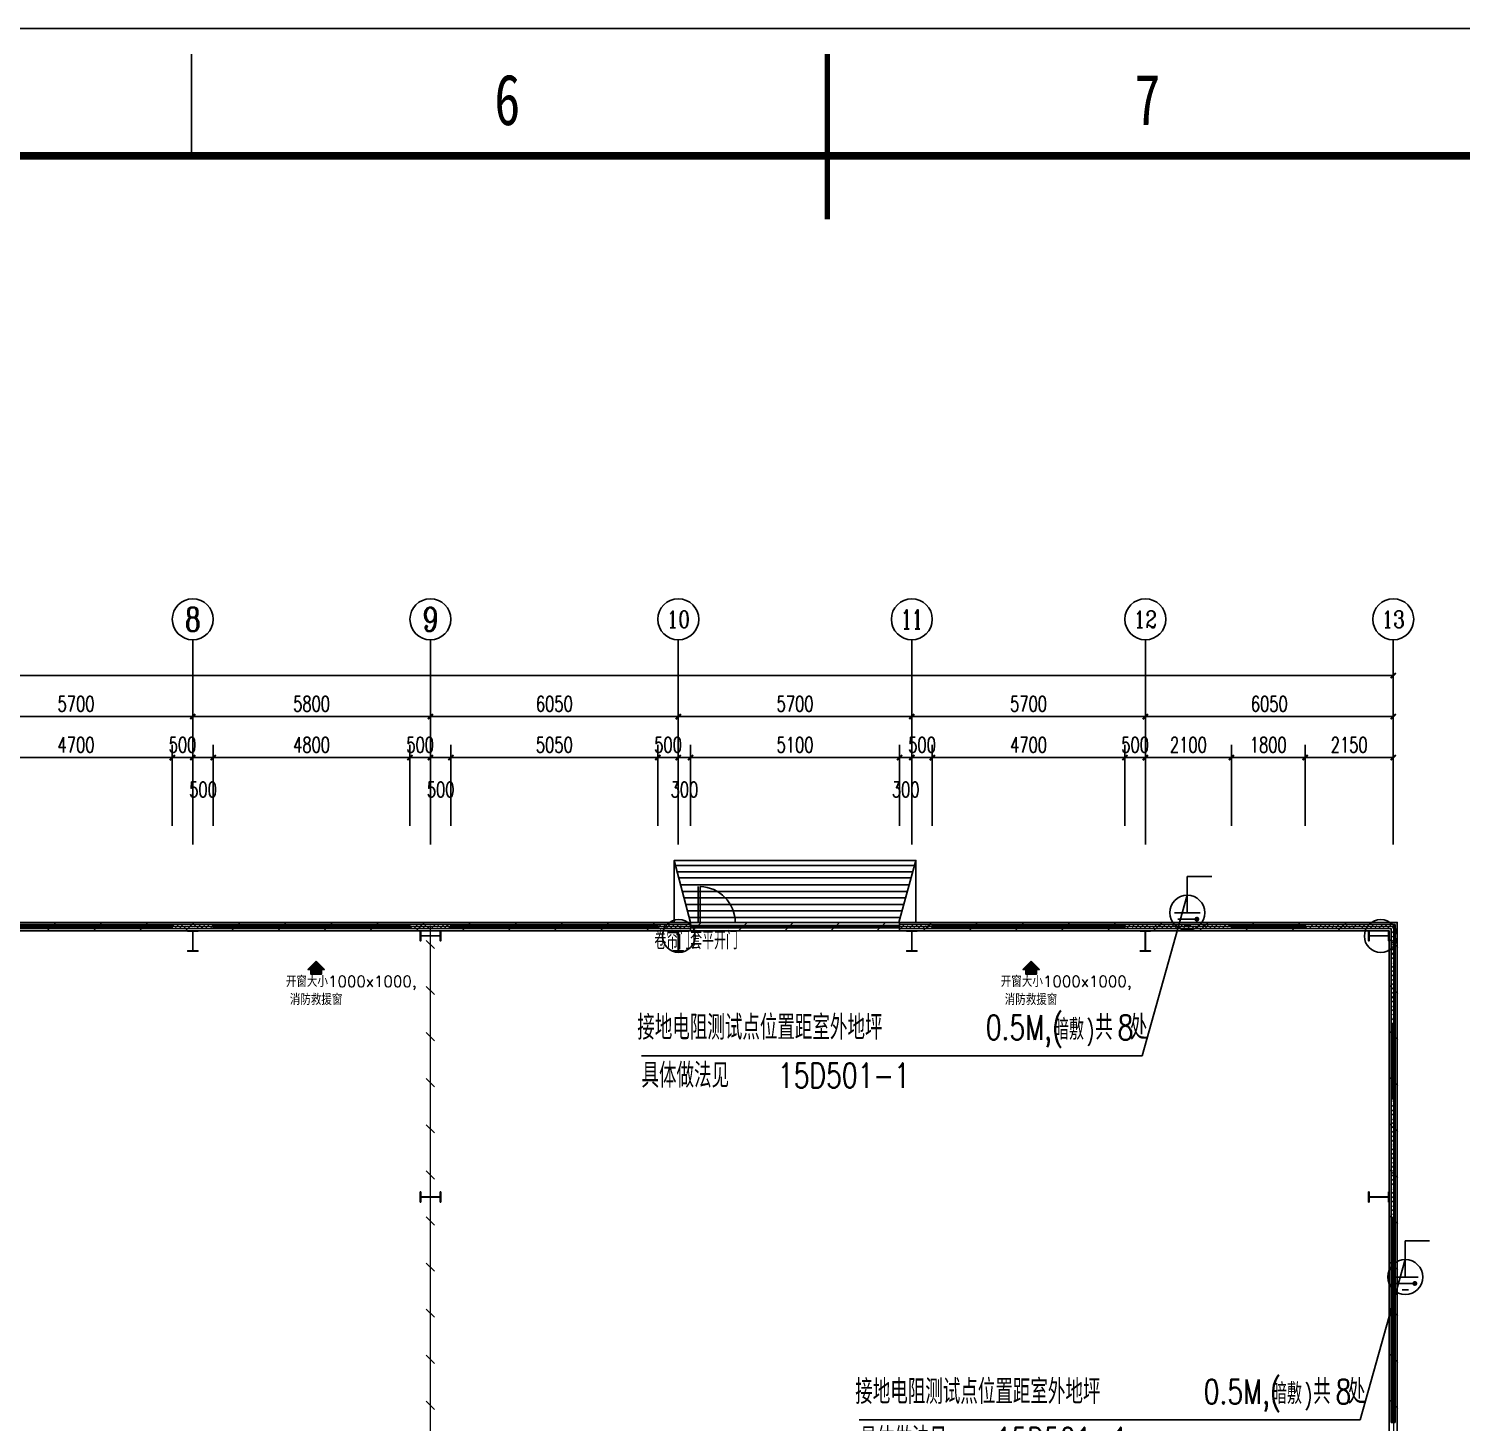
# Model space of a CAD drawing. Extents: x 7651907 to 8255021, y -2490714 to -1144618.
# Drawn here: x 7892677 to 7927646, y -1797779 to -1763763 of the extents above; entities that cross this region are included whole.
import ezdxf
from ezdxf.enums import TextEntityAlignment as Align

# ---------------------------------------------------------------- set-up
doc = ezdxf.new("R2010")
doc.units = 0
doc.header["$LTSCALE"] = 1000
for name, pattern in [('CENTER2', [1.125, 0.75, -0.125, 0.125, -0.125]), ('CONTINOUS', [0]), ('DASH', [0.35, 0.25, -0.1])]:
    doc.linetypes.add(name, pattern=pattern)
doc.layers.get('0').update_dxf_attribs({"linetype": 'CONTINUOUS'})
doc.layers.get('Defpoints').update_dxf_attribs({"linetype": 'CONTINUOUS'})
for name, color, linetype in [('001-墙体', 30, 'CONTINUOUS'), ('AXIS', 3, 'CONTINUOUS'), ('AXIS_TEXT', 7, 'CONTINUOUS'), ('DIM-动力', 3, 'CONTINUOUS'), ('EQUIP-动力', 3, 'CONTINUOUS'), ('M_Prof', 2, 'CONTINUOUS'), ('PUB_HATCH', 8, 'CONTINUOUS'), ('PUB_TEXT', 7, 'CONTINUOUS'), ('SHTLN', 4, 'CONTINUOUS'), ('STAIR', 2, 'CONTINUOUS'), ('wen强文字', 2, 'CONTINUOUS'), ('WINDOW', 4, 'CONTINUOUS'), ('WIRE-接地', 4, 'CONTINUOUS'), ('墙线', 2, 'CONTINUOUS'), ('外轮廓', 8, 'CONTINUOUS'), ('标注-照明', 7, 'CONTINUOUS')]:
    doc.layers.add(name, color=color, linetype=linetype)
doc.styles.add('_TCH_AXIS', font='COMPLEX', dxfattribs={"bigfont": 'GBCBIG'})
doc.styles.add('_TCH_DIM', font='SIMPLEX', dxfattribs={"bigfont": 'GBCBIG'})
doc.styles.add('_TCH_DIM_T3', font='SIMPLEX', dxfattribs={"width": 0.705882, "bigfont": 'GBCBIG'})
doc.styles.add('COMPLEX', font='COMPLEX')
doc.styles.add('LDTS', font='txt.shx', dxfattribs={"width": 0.75, "bigfont": 'hzdx.shx'})
doc.styles.get("Standard").update_dxf_attribs({"font": 'txt.shx', "width": 0.7, "bigfont": 'TSSDCHN.shx'})
doc.styles.add('图框字体', font='simhei.ttf')
doc.dimstyles.new('_TCH_ARCH&&125', dxfattribs={"dimtxt": 371.875, "dimasz": 125, "dimexe": 312.5, "dimexo": 375, "dimgap": 125, "dimtad": 1, "dimdec": 0, "dimzin": 0, "dimdsep": 46, "dimtxsty": '_TCH_DIM_T3', "dimblk": 'ARCHTICK', "dimcen": 0.09, "dimclrt": 7, "dimazin": 2, "dimtfac": 1, "dimtdec": 0, "dimtix": 1, "dimtmove": 2, "dimatfit": 3, "dimfxl": 0, "dimtolj": 1, "dimtzin": 0, "dimarcsym": 0})
pattern_1 = [(45, (0, 53.85), (-106.06606, 106.06606), []), (45, (52.16, 0), (-106.06606, 106.06606), [59.21055, -33.8346])]

# ---------------------------------------------------------------- blocks, each defined once
blk = doc.blocks.new('sgdgsgsg')
at = {"layer": 'M_Prof'}
for points in [[(8028871, -896651), (8028621, -896651), (8028621, -896663), (8028743, -896663), (8028743, -897139), (8028621, -897139), (8028621, -897151), (8028871, -897151), (8028871, -897139), (8028749, -897139), (8028749, -896663), (8028871, -896663)], [(8034296, -896651), (8034296, -896901), (8034308, -896901), (8034308, -896779), (8034784, -896779), (8034784, -896901), (8034796, -896901), (8034796, -896651), (8034784, -896651), (8034784, -896773), (8034308, -896773), (8034308, -896651)], [(8040721, -896651), (8040471, -896651), (8040471, -896663), (8040593, -896663), (8040593, -897139), (8040471, -897139), (8040471, -897151), (8040721, -897151), (8040721, -897139), (8040599, -897139), (8040599, -896663), (8040721, -896663)], [(8046421, -896651), (8046171, -896651), (8046171, -896663), (8046293, -896663), (8046293, -897139), (8046171, -897139), (8046171, -897151), (8046421, -897151), (8046421, -897139), (8046299, -897139), (8046299, -896663), (8046421, -896663)], [(8052121, -896651), (8051871, -896651), (8051871, -896663), (8051993, -896663), (8051993, -897139), (8051871, -897139), (8051871, -897151), (8052121, -897151), (8052121, -897139), (8051999, -897139), (8051999, -896663), (8052121, -896663)], [(8057446, -896651), (8057446, -896901), (8057458, -896901), (8057458, -896779), (8057934, -896779), (8057934, -896901), (8057946, -896901), (8057946, -896651), (8057934, -896651), (8057934, -896773), (8057458, -896773), (8057458, -896651)], [(8034296, -903026), (8034296, -903276), (8034308, -903276), (8034308, -903154), (8034784, -903154), (8034784, -903276), (8034796, -903276), (8034796, -903026), (8034784, -903026), (8034784, -903148), (8034308, -903148), (8034308, -903026)], [(8057446, -903026), (8057446, -903276), (8057458, -903276), (8057458, -903154), (8057934, -903154), (8057934, -903276), (8057946, -903276), (8057946, -903026), (8057934, -903026), (8057934, -903148), (8057458, -903148), (8057458, -903026)]]:
    blk.add_lwpolyline(points, close=True, dxfattribs=at)
blk = doc.blocks.new('5181895')
h = blk.add_hatch(color=13)
h.dxf.hatch_style = 1
h.paths.add_polyline_path([(-1101987, -147875), (-1102144, -148033), (-1102087, -148033), (-1102087, -148123), (-1101887, -148123), (-1101887, -148033), (-1101829, -148033)])
at = {"color": 13}
blk.add_lwpolyline([(-1101987, -147875), (-1102144, -148033), (-1102087, -148033), (-1102087, -148123), (-1101887, -148123), (-1101887, -148033), (-1101829, -148033), (-1101987, -147875)], close=True, dxfattribs=at)
blk = doc.blocks.new('_AXISO')
blk.add_circle((0, 0), 0.5)
at = {"layer": 'AXIS_TEXT', "style": 'COMPLEX', "width": 1.041667}
blk.add_attdef('A', text='', height=0.56, dxfattribs=at).set_placement((-0.25, -0.28), (0.25, -0.28), align=Align.FIT)
blk = doc.blocks.new('_ArchTick')
at = {"color": 0, "linetype": 'ByBlock', "const_width": 0.4}
blk.add_lwpolyline([(-0.5, -0.5), (0.5, 0.5)], dxfattribs=at)
blk = doc.blocks.new('*D69')
at = {"layer": 'AXIS', "color": 0, "lineweight": -2}
for p, q in [((8000, 95575), (8000, 99637)), ((8000, 99325), (78000, 99325)), ((78000, 95575), (78000, 99637))]:
    blk.add_line(p, q, dxfattribs=at)
at = {"layer": 'Defpoints', "color": 0}
for p in [(78000, 99325), (8000, 95200), (78000, 95200)]:
    blk.add_point(p, dxfattribs=at)
at = {"layer": 'AXIS', "color": 0, "lineweight": -2, "xscale": 125, "yscale": 125, "zscale": 125, "rotation": 180}
blk.add_blockref('_ArchTick', (8000, 99325), dxfattribs=at)
at = {"layer": 'AXIS', "color": 0, "lineweight": -2, "xscale": 125, "yscale": 125, "zscale": 125}
blk.add_blockref('_ArchTick', (78000, 99325), dxfattribs=at)
at = {"layer": 'AXIS', "color": 7, "insert": (43000, 99636), "char_height": 371.9, "attachment_point": 5, "style": '_TCH_DIM_T3'}
blk.add_mtext('\\A1;70000', dxfattribs=at)
blk = doc.blocks.new('*D76')
at = {"layer": 'AXIS', "color": 0, "lineweight": -2}
for p, q in [((43000, 95575), (43000, 98637)), ((48700, 95575), (48700, 98637)), ((43000, 98325), (48700, 98325))]:
    blk.add_line(p, q, dxfattribs=at)
at = {"layer": 'Defpoints', "color": 0}
for p in [(48700, 98325), (43000, 95200), (48700, 95200)]:
    blk.add_point(p, dxfattribs=at)
at = {"layer": 'AXIS', "color": 0, "lineweight": -2, "xscale": 125, "yscale": 125, "zscale": 125, "rotation": 180}
blk.add_blockref('_ArchTick', (43000, 98325), dxfattribs=at)
at = {"layer": 'AXIS', "color": 0, "lineweight": -2, "xscale": 125, "yscale": 125, "zscale": 125}
blk.add_blockref('_ArchTick', (48700, 98325), dxfattribs=at)
at = {"layer": 'AXIS', "color": 7, "insert": (45850, 98636), "char_height": 371.9, "attachment_point": 5, "style": '_TCH_DIM_T3'}
blk.add_mtext('\\A1;5700', dxfattribs=at)
blk = doc.blocks.new('*D77')
at = {"layer": 'AXIS', "color": 0, "lineweight": -2}
for p, q in [((48700, 95575), (48700, 98637)), ((54500, 95575), (54500, 98637)), ((48700, 98325), (54500, 98325))]:
    blk.add_line(p, q, dxfattribs=at)
at = {"layer": 'Defpoints', "color": 0}
for p in [(54500, 98325), (48700, 95200), (54500, 95200)]:
    blk.add_point(p, dxfattribs=at)
at = {"layer": 'AXIS', "color": 0, "lineweight": -2, "xscale": 125, "yscale": 125, "zscale": 125, "rotation": 180}
blk.add_blockref('_ArchTick', (48700, 98325), dxfattribs=at)
at = {"layer": 'AXIS', "color": 0, "lineweight": -2, "xscale": 125, "yscale": 125, "zscale": 125}
blk.add_blockref('_ArchTick', (54500, 98325), dxfattribs=at)
at = {"layer": 'AXIS', "color": 7, "insert": (51600, 98636), "char_height": 371.9, "attachment_point": 5, "style": '_TCH_DIM_T3'}
blk.add_mtext('\\A1;5800', dxfattribs=at)
blk = doc.blocks.new('*D78')
at = {"layer": 'AXIS', "color": 0, "lineweight": -2}
for p, q in [((54500, 95575), (54500, 98637)), ((60550, 95575), (60550, 98637)), ((54500, 98325), (60550, 98325))]:
    blk.add_line(p, q, dxfattribs=at)
at = {"layer": 'Defpoints', "color": 0}
for p in [(60550, 98325), (54500, 95200), (60550, 95200)]:
    blk.add_point(p, dxfattribs=at)
at = {"layer": 'AXIS', "color": 0, "lineweight": -2, "xscale": 125, "yscale": 125, "zscale": 125, "rotation": 180}
blk.add_blockref('_ArchTick', (54500, 98325), dxfattribs=at)
at = {"layer": 'AXIS', "color": 0, "lineweight": -2, "xscale": 125, "yscale": 125, "zscale": 125}
blk.add_blockref('_ArchTick', (60550, 98325), dxfattribs=at)
at = {"layer": 'AXIS', "color": 7, "insert": (57525, 98636), "char_height": 371.9, "attachment_point": 5, "style": '_TCH_DIM_T3'}
blk.add_mtext('\\A1;6050', dxfattribs=at)
blk = doc.blocks.new('*D79')
at = {"layer": 'AXIS', "color": 0, "lineweight": -2}
for p, q in [((60550, 95575), (60550, 98637)), ((66250, 95575), (66250, 98637)), ((60550, 98325), (66250, 98325))]:
    blk.add_line(p, q, dxfattribs=at)
at = {"layer": 'Defpoints', "color": 0}
for p in [(66250, 98325), (60550, 95200), (66250, 95200)]:
    blk.add_point(p, dxfattribs=at)
at = {"layer": 'AXIS', "color": 0, "lineweight": -2, "xscale": 125, "yscale": 125, "zscale": 125, "rotation": 180}
blk.add_blockref('_ArchTick', (60550, 98325), dxfattribs=at)
at = {"layer": 'AXIS', "color": 0, "lineweight": -2, "xscale": 125, "yscale": 125, "zscale": 125}
blk.add_blockref('_ArchTick', (66250, 98325), dxfattribs=at)
at = {"layer": 'AXIS', "color": 7, "insert": (63400, 98636), "char_height": 371.9, "attachment_point": 5, "style": '_TCH_DIM_T3'}
blk.add_mtext('\\A1;5700', dxfattribs=at)
blk = doc.blocks.new('*D80')
at = {"layer": 'AXIS', "color": 0, "lineweight": -2}
for p, q in [((66250, 95575), (66250, 98637)), ((71950, 95575), (71950, 98637)), ((66250, 98325), (71950, 98325))]:
    blk.add_line(p, q, dxfattribs=at)
at = {"layer": 'Defpoints', "color": 0}
for p in [(71950, 98325), (66250, 95200), (71950, 95200)]:
    blk.add_point(p, dxfattribs=at)
at = {"layer": 'AXIS', "color": 0, "lineweight": -2, "xscale": 125, "yscale": 125, "zscale": 125, "rotation": 180}
blk.add_blockref('_ArchTick', (66250, 98325), dxfattribs=at)
at = {"layer": 'AXIS', "color": 0, "lineweight": -2, "xscale": 125, "yscale": 125, "zscale": 125}
blk.add_blockref('_ArchTick', (71950, 98325), dxfattribs=at)
at = {"layer": 'AXIS', "color": 7, "insert": (69100, 98636), "char_height": 371.9, "attachment_point": 5, "style": '_TCH_DIM_T3'}
blk.add_mtext('\\A1;5700', dxfattribs=at)
blk = doc.blocks.new('*D81')
at = {"layer": 'AXIS', "color": 0, "lineweight": -2}
for p, q in [((71950, 95575), (71950, 98637)), ((78000, 95575), (78000, 98637)), ((71950, 98325), (78000, 98325))]:
    blk.add_line(p, q, dxfattribs=at)
at = {"layer": 'Defpoints', "color": 0}
for p in [(78000, 98325), (71950, 95200), (78000, 95200)]:
    blk.add_point(p, dxfattribs=at)
at = {"layer": 'AXIS', "color": 0, "lineweight": -2, "xscale": 125, "yscale": 125, "zscale": 125, "rotation": 180}
blk.add_blockref('_ArchTick', (71950, 98325), dxfattribs=at)
at = {"layer": 'AXIS', "color": 0, "lineweight": -2, "xscale": 125, "yscale": 125, "zscale": 125}
blk.add_blockref('_ArchTick', (78000, 98325), dxfattribs=at)
at = {"layer": 'AXIS', "color": 7, "insert": (74975, 98636), "char_height": 371.9, "attachment_point": 5, "style": '_TCH_DIM_T3'}
blk.add_mtext('\\A1;6050', dxfattribs=at)
blk = doc.blocks.new('$DorLib2D$00000213')
at = {"color": 0, "linetype": 'DASH', "const_width": 0.02}
blk.add_lwpolyline([(0.5, 0), (-0.5, 0)], dxfattribs=at)
blk = doc.blocks.new('$TCHSYS$WIN2D')
for p, q in [((-0.5, 0.5), (0.5, 0.5)), ((-0.5, 0.5), (-0.5, -0.5)), ((0.5, 0.5), (0.5, -0.5)), ((0.5, 0.1667), (-0.5, 0.1667)), ((0.5, -0.1667), (-0.5, -0.1667)), ((-0.5, -0.5), (0.5, -0.5))]:
    blk.add_line(p, q)
blk = doc.blocks.new('*D180')
at = {"layer": 'AXIS', "color": 0, "lineweight": -2}
for p, q in [((43500, 95661), (43500, 97637)), ((48200, 95661), (48200, 97637)), ((43500, 97325), (48200, 97325))]:
    blk.add_line(p, q, dxfattribs=at)
at = {"layer": 'Defpoints', "color": 0}
for p in [(48200, 97325), (43500, 95286), (48200, 95286)]:
    blk.add_point(p, dxfattribs=at)
at = {"layer": 'AXIS', "color": 0, "lineweight": -2, "xscale": 125, "yscale": 125, "zscale": 125, "rotation": 180}
blk.add_blockref('_ArchTick', (43500, 97325), dxfattribs=at)
at = {"layer": 'AXIS', "color": 0, "lineweight": -2, "xscale": 125, "yscale": 125, "zscale": 125}
blk.add_blockref('_ArchTick', (48200, 97325), dxfattribs=at)
at = {"layer": 'AXIS', "color": 7, "insert": (45850, 97636), "char_height": 371.9, "attachment_point": 5, "style": '_TCH_DIM_T3'}
blk.add_mtext('\\A1;4700', dxfattribs=at)
blk = doc.blocks.new('*D181')
at = {"layer": 'AXIS', "color": 0, "lineweight": -2}
for p, q in [((48200, 95661), (48200, 97637)), ((48700, 95661), (48700, 97637)), ((48200, 97325), (48075, 97325)), ((48200, 97325), (48700, 97325)), ((48700, 97325), (48825, 97325))]:
    blk.add_line(p, q, dxfattribs=at)
at = {"layer": 'Defpoints', "color": 0}
for p in [(48700, 97325), (48200, 95286), (48700, 95286)]:
    blk.add_point(p, dxfattribs=at)
at = {"layer": 'AXIS', "color": 0, "lineweight": -2, "xscale": 125, "yscale": 125, "zscale": 125}
blk.add_blockref('_ArchTick', (48200, 97325), dxfattribs=at)
at = {"layer": 'AXIS', "color": 0, "lineweight": -2, "xscale": 125, "yscale": 125, "zscale": 125, "rotation": 180}
blk.add_blockref('_ArchTick', (48700, 97325), dxfattribs=at)
at = {"layer": 'AXIS', "color": 7, "insert": (48450, 97636), "char_height": 371.9, "attachment_point": 5, "style": '_TCH_DIM_T3'}
blk.add_mtext('\\A1;500', dxfattribs=at)
blk = doc.blocks.new('*D182')
at = {"layer": 'AXIS', "color": 0, "lineweight": -2}
for p, q in [((48700, 95661), (48700, 97637)), ((49200, 95661), (49200, 97637)), ((48700, 97325), (49200, 97325))]:
    blk.add_line(p, q, dxfattribs=at)
at = {"layer": 'Defpoints', "color": 0}
for p in [(49200, 97325), (48700, 95286), (49200, 95286)]:
    blk.add_point(p, dxfattribs=at)
at = {"layer": 'AXIS', "color": 0, "lineweight": -2, "xscale": 125, "yscale": 125, "zscale": 125, "rotation": 180}
blk.add_blockref('_ArchTick', (48700, 97325), dxfattribs=at)
at = {"layer": 'AXIS', "color": 0, "lineweight": -2, "xscale": 125, "yscale": 125, "zscale": 125}
blk.add_blockref('_ArchTick', (49200, 97325), dxfattribs=at)
at = {"layer": 'AXIS', "color": 7, "insert": (48950, 96544), "char_height": 371.9, "attachment_point": 5, "style": '_TCH_DIM_T3'}
blk.add_mtext('\\A1;500', dxfattribs=at)
blk = doc.blocks.new('*D183')
at = {"layer": 'AXIS', "color": 0, "lineweight": -2}
for p, q in [((49200, 95661), (49200, 97637)), ((54000, 95661), (54000, 97637)), ((49200, 97325), (54000, 97325))]:
    blk.add_line(p, q, dxfattribs=at)
at = {"layer": 'Defpoints', "color": 0}
for p in [(54000, 97325), (49200, 95286), (54000, 95286)]:
    blk.add_point(p, dxfattribs=at)
at = {"layer": 'AXIS', "color": 0, "lineweight": -2, "xscale": 125, "yscale": 125, "zscale": 125, "rotation": 180}
blk.add_blockref('_ArchTick', (49200, 97325), dxfattribs=at)
at = {"layer": 'AXIS', "color": 0, "lineweight": -2, "xscale": 125, "yscale": 125, "zscale": 125}
blk.add_blockref('_ArchTick', (54000, 97325), dxfattribs=at)
at = {"layer": 'AXIS', "color": 7, "insert": (51600, 97636), "char_height": 371.9, "attachment_point": 5, "style": '_TCH_DIM_T3'}
blk.add_mtext('\\A1;4800', dxfattribs=at)
blk = doc.blocks.new('*D184')
at = {"layer": 'AXIS', "color": 0, "lineweight": -2}
for p, q in [((54000, 95661), (54000, 97637)), ((54500, 95661), (54500, 97637)), ((54000, 97325), (53875, 97325)), ((54000, 97325), (54500, 97325)), ((54500, 97325), (54625, 97325))]:
    blk.add_line(p, q, dxfattribs=at)
at = {"layer": 'Defpoints', "color": 0}
for p in [(54500, 97325), (54000, 95286), (54500, 95286)]:
    blk.add_point(p, dxfattribs=at)
at = {"layer": 'AXIS', "color": 0, "lineweight": -2, "xscale": 125, "yscale": 125, "zscale": 125}
blk.add_blockref('_ArchTick', (54000, 97325), dxfattribs=at)
at = {"layer": 'AXIS', "color": 0, "lineweight": -2, "xscale": 125, "yscale": 125, "zscale": 125, "rotation": 180}
blk.add_blockref('_ArchTick', (54500, 97325), dxfattribs=at)
at = {"layer": 'AXIS', "color": 7, "insert": (54250, 97636), "char_height": 371.9, "attachment_point": 5, "style": '_TCH_DIM_T3'}
blk.add_mtext('\\A1;500', dxfattribs=at)
blk = doc.blocks.new('*D185')
at = {"layer": 'AXIS', "color": 0, "lineweight": -2}
for p, q in [((54500, 95661), (54500, 97637)), ((55000, 95661), (55000, 97637)), ((54500, 97325), (55000, 97325))]:
    blk.add_line(p, q, dxfattribs=at)
at = {"layer": 'Defpoints', "color": 0}
for p in [(55000, 97325), (54500, 95286), (55000, 95286)]:
    blk.add_point(p, dxfattribs=at)
at = {"layer": 'AXIS', "color": 0, "lineweight": -2, "xscale": 125, "yscale": 125, "zscale": 125, "rotation": 180}
blk.add_blockref('_ArchTick', (54500, 97325), dxfattribs=at)
at = {"layer": 'AXIS', "color": 0, "lineweight": -2, "xscale": 125, "yscale": 125, "zscale": 125}
blk.add_blockref('_ArchTick', (55000, 97325), dxfattribs=at)
at = {"layer": 'AXIS', "color": 7, "insert": (54750, 96544), "char_height": 371.9, "attachment_point": 5, "style": '_TCH_DIM_T3'}
blk.add_mtext('\\A1;500', dxfattribs=at)
blk = doc.blocks.new('*D186')
at = {"layer": 'AXIS', "color": 0, "lineweight": -2}
for p, q in [((55000, 95661), (55000, 97637)), ((60050, 95661), (60050, 97637)), ((55000, 97325), (60050, 97325))]:
    blk.add_line(p, q, dxfattribs=at)
at = {"layer": 'Defpoints', "color": 0}
for p in [(60050, 97325), (55000, 95286), (60050, 95286)]:
    blk.add_point(p, dxfattribs=at)
at = {"layer": 'AXIS', "color": 0, "lineweight": -2, "xscale": 125, "yscale": 125, "zscale": 125, "rotation": 180}
blk.add_blockref('_ArchTick', (55000, 97325), dxfattribs=at)
at = {"layer": 'AXIS', "color": 0, "lineweight": -2, "xscale": 125, "yscale": 125, "zscale": 125}
blk.add_blockref('_ArchTick', (60050, 97325), dxfattribs=at)
at = {"layer": 'AXIS', "color": 7, "insert": (57525, 97636), "char_height": 371.9, "attachment_point": 5, "style": '_TCH_DIM_T3'}
blk.add_mtext('\\A1;5050', dxfattribs=at)
blk = doc.blocks.new('*D187')
at = {"layer": 'AXIS', "color": 0, "lineweight": -2}
for p, q in [((60050, 95661), (60050, 97637)), ((60550, 95661), (60550, 97637)), ((60050, 97325), (59925, 97325)), ((60050, 97325), (60550, 97325)), ((60550, 97325), (60675, 97325))]:
    blk.add_line(p, q, dxfattribs=at)
at = {"layer": 'Defpoints', "color": 0}
for p in [(60550, 97325), (60050, 95286), (60550, 95286)]:
    blk.add_point(p, dxfattribs=at)
at = {"layer": 'AXIS', "color": 0, "lineweight": -2, "xscale": 125, "yscale": 125, "zscale": 125}
blk.add_blockref('_ArchTick', (60050, 97325), dxfattribs=at)
at = {"layer": 'AXIS', "color": 0, "lineweight": -2, "xscale": 125, "yscale": 125, "zscale": 125, "rotation": 180}
blk.add_blockref('_ArchTick', (60550, 97325), dxfattribs=at)
at = {"layer": 'AXIS', "color": 7, "insert": (60300, 97636), "char_height": 371.9, "attachment_point": 5, "style": '_TCH_DIM_T3'}
blk.add_mtext('\\A1;500', dxfattribs=at)
blk = doc.blocks.new('*D188')
at = {"layer": 'AXIS', "color": 0, "lineweight": -2}
for p, q in [((60550, 95661), (60550, 97637)), ((60850, 95661), (60850, 97637)), ((60550, 97325), (60850, 97325))]:
    blk.add_line(p, q, dxfattribs=at)
at = {"layer": 'Defpoints', "color": 0}
for p in [(60850, 97325), (60550, 95286), (60850, 95286)]:
    blk.add_point(p, dxfattribs=at)
at = {"layer": 'AXIS', "color": 0, "lineweight": -2, "xscale": 125, "yscale": 125, "zscale": 125, "rotation": 180}
blk.add_blockref('_ArchTick', (60550, 97325), dxfattribs=at)
at = {"layer": 'AXIS', "color": 0, "lineweight": -2, "xscale": 125, "yscale": 125, "zscale": 125}
blk.add_blockref('_ArchTick', (60850, 97325), dxfattribs=at)
at = {"layer": 'AXIS', "color": 7, "insert": (60700, 96544), "char_height": 371.9, "attachment_point": 5, "style": '_TCH_DIM_T3'}
blk.add_mtext('\\A1;300', dxfattribs=at)
blk = doc.blocks.new('*D189')
at = {"layer": 'AXIS', "color": 0, "lineweight": -2}
for p, q in [((60850, 95661), (60850, 97637)), ((65950, 95661), (65950, 97637)), ((60850, 97325), (65950, 97325))]:
    blk.add_line(p, q, dxfattribs=at)
at = {"layer": 'Defpoints', "color": 0}
for p in [(65950, 97325), (60850, 95286), (65950, 95286)]:
    blk.add_point(p, dxfattribs=at)
at = {"layer": 'AXIS', "color": 0, "lineweight": -2, "xscale": 125, "yscale": 125, "zscale": 125, "rotation": 180}
blk.add_blockref('_ArchTick', (60850, 97325), dxfattribs=at)
at = {"layer": 'AXIS', "color": 0, "lineweight": -2, "xscale": 125, "yscale": 125, "zscale": 125}
blk.add_blockref('_ArchTick', (65950, 97325), dxfattribs=at)
at = {"layer": 'AXIS', "color": 7, "insert": (63400, 97636), "char_height": 371.9, "attachment_point": 5, "style": '_TCH_DIM_T3'}
blk.add_mtext('\\A1;5100', dxfattribs=at)
blk = doc.blocks.new('*D190')
at = {"layer": 'AXIS', "color": 0, "lineweight": -2}
for p, q in [((65950, 95661), (65950, 97637)), ((66250, 95661), (66250, 97637)), ((65950, 97325), (66250, 97325))]:
    blk.add_line(p, q, dxfattribs=at)
at = {"layer": 'Defpoints', "color": 0}
for p in [(66250, 97325), (65950, 95286), (66250, 95286)]:
    blk.add_point(p, dxfattribs=at)
at = {"layer": 'AXIS', "color": 0, "lineweight": -2, "xscale": 125, "yscale": 125, "zscale": 125, "rotation": 180}
blk.add_blockref('_ArchTick', (65950, 97325), dxfattribs=at)
at = {"layer": 'AXIS', "color": 0, "lineweight": -2, "xscale": 125, "yscale": 125, "zscale": 125}
blk.add_blockref('_ArchTick', (66250, 97325), dxfattribs=at)
at = {"layer": 'AXIS', "color": 7, "insert": (66100, 96544), "char_height": 371.9, "attachment_point": 5, "style": '_TCH_DIM_T3'}
blk.add_mtext('\\A1;300', dxfattribs=at)
blk = doc.blocks.new('*D191')
at = {"layer": 'AXIS', "color": 0, "lineweight": -2}
for p, q in [((66250, 95661), (66250, 97637)), ((66750, 95661), (66750, 97637)), ((66250, 97325), (66125, 97325)), ((66250, 97325), (66750, 97325)), ((66750, 97325), (66875, 97325))]:
    blk.add_line(p, q, dxfattribs=at)
at = {"layer": 'Defpoints', "color": 0}
for p in [(66750, 97325), (66250, 95286), (66750, 95286)]:
    blk.add_point(p, dxfattribs=at)
at = {"layer": 'AXIS', "color": 0, "lineweight": -2, "xscale": 125, "yscale": 125, "zscale": 125}
blk.add_blockref('_ArchTick', (66250, 97325), dxfattribs=at)
at = {"layer": 'AXIS', "color": 0, "lineweight": -2, "xscale": 125, "yscale": 125, "zscale": 125, "rotation": 180}
blk.add_blockref('_ArchTick', (66750, 97325), dxfattribs=at)
at = {"layer": 'AXIS', "color": 7, "insert": (66500, 97636), "char_height": 371.9, "attachment_point": 5, "style": '_TCH_DIM_T3'}
blk.add_mtext('\\A1;500', dxfattribs=at)
blk = doc.blocks.new('*D192')
at = {"layer": 'AXIS', "color": 0, "lineweight": -2}
for p, q in [((66750, 95661), (66750, 97637)), ((71450, 95661), (71450, 97637)), ((66750, 97325), (71450, 97325))]:
    blk.add_line(p, q, dxfattribs=at)
at = {"layer": 'Defpoints', "color": 0}
for p in [(71450, 97325), (66750, 95286), (71450, 95286)]:
    blk.add_point(p, dxfattribs=at)
at = {"layer": 'AXIS', "color": 0, "lineweight": -2, "xscale": 125, "yscale": 125, "zscale": 125, "rotation": 180}
blk.add_blockref('_ArchTick', (66750, 97325), dxfattribs=at)
at = {"layer": 'AXIS', "color": 0, "lineweight": -2, "xscale": 125, "yscale": 125, "zscale": 125}
blk.add_blockref('_ArchTick', (71450, 97325), dxfattribs=at)
at = {"layer": 'AXIS', "color": 7, "insert": (69100, 97636), "char_height": 371.9, "attachment_point": 5, "style": '_TCH_DIM_T3'}
blk.add_mtext('\\A1;4700', dxfattribs=at)
blk = doc.blocks.new('*D193')
at = {"layer": 'AXIS', "color": 0, "lineweight": -2}
for p, q in [((71450, 95661), (71450, 97637)), ((71950, 95661), (71950, 97637)), ((71450, 97325), (71325, 97325)), ((71450, 97325), (71950, 97325)), ((71950, 97325), (72075, 97325))]:
    blk.add_line(p, q, dxfattribs=at)
at = {"layer": 'Defpoints', "color": 0}
for p in [(71950, 97325), (71450, 95286), (71950, 95286)]:
    blk.add_point(p, dxfattribs=at)
at = {"layer": 'AXIS', "color": 0, "lineweight": -2, "xscale": 125, "yscale": 125, "zscale": 125}
blk.add_blockref('_ArchTick', (71450, 97325), dxfattribs=at)
at = {"layer": 'AXIS', "color": 0, "lineweight": -2, "xscale": 125, "yscale": 125, "zscale": 125, "rotation": 180}
blk.add_blockref('_ArchTick', (71950, 97325), dxfattribs=at)
at = {"layer": 'AXIS', "color": 7, "insert": (71700, 97636), "char_height": 371.9, "attachment_point": 5, "style": '_TCH_DIM_T3'}
blk.add_mtext('\\A1;500', dxfattribs=at)
blk = doc.blocks.new('*D194')
at = {"layer": 'AXIS', "color": 0, "lineweight": -2}
for p, q in [((71950, 95661), (71950, 97637)), ((74050, 95661), (74050, 97637)), ((71950, 97325), (74050, 97325))]:
    blk.add_line(p, q, dxfattribs=at)
at = {"layer": 'Defpoints', "color": 0}
for p in [(74050, 97325), (71950, 95286), (74050, 95286)]:
    blk.add_point(p, dxfattribs=at)
at = {"layer": 'AXIS', "color": 0, "lineweight": -2, "xscale": 125, "yscale": 125, "zscale": 125, "rotation": 180}
blk.add_blockref('_ArchTick', (71950, 97325), dxfattribs=at)
at = {"layer": 'AXIS', "color": 0, "lineweight": -2, "xscale": 125, "yscale": 125, "zscale": 125}
blk.add_blockref('_ArchTick', (74050, 97325), dxfattribs=at)
at = {"layer": 'AXIS', "color": 7, "insert": (73000, 97636), "char_height": 371.9, "attachment_point": 5, "style": '_TCH_DIM_T3'}
blk.add_mtext('\\A1;2100', dxfattribs=at)
blk = doc.blocks.new('*D195')
at = {"layer": 'AXIS', "color": 0, "lineweight": -2}
for p, q in [((74050, 95661), (74050, 97637)), ((75850, 95661), (75850, 97637)), ((74050, 97325), (75850, 97325))]:
    blk.add_line(p, q, dxfattribs=at)
at = {"layer": 'Defpoints', "color": 0}
for p in [(75850, 97325), (74050, 95286), (75850, 95286)]:
    blk.add_point(p, dxfattribs=at)
at = {"layer": 'AXIS', "color": 0, "lineweight": -2, "xscale": 125, "yscale": 125, "zscale": 125, "rotation": 180}
blk.add_blockref('_ArchTick', (74050, 97325), dxfattribs=at)
at = {"layer": 'AXIS', "color": 0, "lineweight": -2, "xscale": 125, "yscale": 125, "zscale": 125}
blk.add_blockref('_ArchTick', (75850, 97325), dxfattribs=at)
at = {"layer": 'AXIS', "color": 7, "insert": (74950, 97636), "char_height": 371.9, "attachment_point": 5, "style": '_TCH_DIM_T3'}
blk.add_mtext('\\A1;1800', dxfattribs=at)
blk = doc.blocks.new('*D196')
at = {"layer": 'AXIS', "color": 0, "lineweight": -2}
for p, q in [((75850, 95661), (75850, 97637)), ((78000, 95661), (78000, 97637)), ((75850, 97325), (78000, 97325))]:
    blk.add_line(p, q, dxfattribs=at)
at = {"layer": 'Defpoints', "color": 0}
for p in [(78000, 97325), (75850, 95286), (78000, 95286)]:
    blk.add_point(p, dxfattribs=at)
at = {"layer": 'AXIS', "color": 0, "lineweight": -2, "xscale": 125, "yscale": 125, "zscale": 125, "rotation": 180}
blk.add_blockref('_ArchTick', (75850, 97325), dxfattribs=at)
at = {"layer": 'AXIS', "color": 0, "lineweight": -2, "xscale": 125, "yscale": 125, "zscale": 125}
blk.add_blockref('_ArchTick', (78000, 97325), dxfattribs=at)
at = {"layer": 'AXIS', "color": 7, "insert": (76925, 97636), "char_height": 371.9, "attachment_point": 5, "style": '_TCH_DIM_T3'}
blk.add_mtext('\\A1;2150', dxfattribs=at)
blk = doc.blocks.new('$TelecSys$00000008')
blk.add_line((0.4, 0.4), (-0.4, -0.4))
blk = doc.blocks.new('$equip$00002693')
for p, q in [((-1.191, 0), (-1.191, -1.771)), ((-1.816, -1.771), (-0.566, -1.771)), ((-1.66, -2.084), (-0.723, -2.084)), ((-1.348, -2.396), (-1.035, -2.396))]:
    blk.add_line(p, q)
blk.add_lwpolyline([(-1.191, 0), (0, 0)])
blk.add_circle((-1.191, -1.771), 0.853)
blk = doc.blocks.new('A$C77A11537')
at = {"layer": 'DIM-动力'}
for p in [(13396, 4758), (71, 843)]:
    blk.add_line(p, (12297, 843), dxfattribs=at)
at = {"layer": 'DIM-动力', "const_width": 60}
blk.add_lwpolyline([(13613, 4200, 1), (13648, 4151, 1)], format="xyb", close=True, dxfattribs=at)
at = {"layer": 'EQUIP-动力', "xscale": 500, "yscale": 500, "zscale": 500}
blk.add_blockref('$equip$00002693', (13992, 5218), dxfattribs=at)
at = {"layer": 'DIM-动力', "color": 7, "style": '_TCH_DIM'}
blk.add_text('暗敷', height=506.4, dxfattribs=at).set_placement((10145, 1234))
at = {"layer": 'DIM-动力', "color": 7, "style": '_TCH_DIM', "width": 0.705882}
blk.add_text(')', height=446, dxfattribs=at).set_placement((10940, 1234))
at = {"layer": '标注-照明', "linetype": 'CONTINOUS', "style": 'LDTS', "width": 0.75}
for s, p in [('接地电阻测试点位置距室外地坪', (-28, 1234)), ('0.5M,(', (8476, 1234)), ('共', (11150, 1234)), ('8', (11695, 1234)), ('处', (11998, 1234)), ('具体做法见', (75, 63)), ('15D501-1', (3404, 63))]:
    blk.add_text(s, height=600, dxfattribs=at).set_placement(p)
blk = doc.blocks.new('A2-H')
at = {"color": 0}
blk.add_line((254.5, 410), (254.5, 418), dxfattribs=at)
blk.add_lwpolyline([(0, 0), (594, 0), (594, 420), (0, 420)], close=True, dxfattribs=at)
at = {"color": 0, "const_width": 0.4}
blk.add_lwpolyline([(304.5, 405), (304.5, 418)], dxfattribs=at)
at = {"color": 0, "const_width": 0.6}
blk.add_lwpolyline([(25, 10), (584, 10), (584, 410), (25, 410)], close=True, dxfattribs=at)
at = {"style": '图框字体', "width": 0.75}
for s, p in [('6', (278.32, 412.42)), ('7', (328.64, 412.42))]:
    blk.add_text(s, height=4, dxfattribs=at).set_placement(p)
blk = doc.blocks.new('A$C0DF00DDE')
at = {"layer": 'PUB_HATCH'}
h = blk.add_hatch(dxfattribs=at)
h.set_pattern_fill('天然石材', color=256, scale=30, style=0)
h.set_pattern_definition(pattern_1)
h.paths.add_polyline_path([(48200, 93150), (49200, 93150), (49200, 93250), (48200, 93250)])
h = blk.add_hatch(dxfattribs=at)
h.set_pattern_fill('天然石材', color=256, scale=30, style=0)
h.set_pattern_definition(pattern_1)
h.paths.add_polyline_path([(54000, 93150), (55000, 93150), (55000, 93250), (54000, 93250)])
h = blk.add_hatch(dxfattribs=at)
h.set_pattern_fill('天然石材', color=256, scale=30, style=0)
h.set_pattern_definition(pattern_1)
h.paths.add_polyline_path([(60050, 93150), (60850, 93150), (60850, 93250), (60050, 93250)])
h = blk.add_hatch(dxfattribs=at)
h.set_pattern_fill('天然石材', color=256, scale=30, style=0)
h.set_pattern_definition(pattern_1)
h.paths.add_polyline_path([(65950, 93150), (66750, 93150), (66750, 93250), (65950, 93250)])
h = blk.add_hatch(dxfattribs=at)
h.set_pattern_fill('天然石材', color=256, scale=30, style=0)
h.set_pattern_definition(pattern_1)
h.paths.add_polyline_path([(71450, 93150), (74050.1, 93150), (74050.1, 93250), (71450, 93250)])
h = blk.add_hatch(dxfattribs=at)
h.set_pattern_fill('天然石材', color=256, scale=30, style=0)
h.set_pattern_definition(pattern_1)
h.paths.add_polyline_path([(78050, 93250), (75850.1, 93250), (75850.1, 93150), (77950, 93150)])
h = blk.add_hatch(dxfattribs=at)
h.set_pattern_fill('天然石材', color=256, scale=30, style=0)
h.set_pattern_definition(pattern_1)
h.paths.add_polyline_path([(77950, 93150), (77950, 90799.8), (78050, 90799.8), (78050, 93250)])
h = blk.add_hatch(dxfattribs=at)
h.set_pattern_fill('天然石材', color=256, scale=30, style=0)
h.set_pattern_definition(pattern_1)
h.paths.add_polyline_path([(77950, 88999.8), (77950, 86100), (78050, 86100), (78050, 88999.8)])
at = {"layer": '001-墙体', "color": 54}
for p, q in [((49200, 93250), (48200, 93250)), ((48200, 93250), (48200, 93150)), ((48200, 93150), (49200, 93150)), ((49200, 93150), (49200, 93250)), ((55000, 93250), (54000, 93250)), ((54000, 93250), (54000, 93150)), ((54000, 93150), (55000, 93150)), ((55000, 93150), (55000, 93250)), ((60850, 93250), (60050, 93250)), ((60050, 93250), (60050, 93150)), ((60050, 93150), (60850, 93150)), ((60850, 93150), (60850, 93250)), ((66750, 93250), (65950, 93250)), ((65950, 93250), (65950, 93150)), ((65950, 93150), (66750, 93150)), ((66750, 93150), (66750, 93250)), ((74050.1, 93250), (71450, 93250)), ((71450, 93250), (71450, 93150)), ((71450, 93150), (74050.1, 93150)), ((74050.1, 93150), (74050.1, 93250)), ((78050, 93250), (75850.1, 93250)), ((75850.1, 93250), (75850.1, 93150)), ((75850.1, 93150), (77950, 93150)), ((77950, 93150), (77950, 90799.8)), ((78050, 90799.8), (78050, 93250)), ((77950, 90799.8), (78050, 90799.8)), ((77950, 88999.8), (77950, 86100)), ((78050, 88999.8), (77950, 88999.8)), ((78050, 86100), (78050, 88999.8)), ((77950, 86100), (78050, 86100))]:
    blk.add_line(p, q, dxfattribs=at)
at = {"layer": '001-墙体'}
for p, q in [((60850, 93300), (60850, 93100)), ((65950, 93300), (65950, 93100))]:
    blk.add_line(p, q, dxfattribs=at)
blk.add_lwpolyline([(7900, 93300), (78100, 93300), (78100, 7900), (7900, 7900)], close=True, dxfattribs=at)
for points in [[(8100, 80299.9), (8100, 93100), (77900, 93100), (77900, 80299.9)], [(60850, 93100), (25150, 93100)]]:
    blk.add_lwpolyline(points, dxfattribs=at)
at = {"layer": 'AXIS'}
for p, q in [((48700, 95200), (48700, 100200)), ((54500, 95200), (54500, 100200)), ((60550, 95200), (60550, 100200)), ((66250, 95200), (66250, 100200)), ((71950, 95200), (71950, 100200)), ((78000, 95200), (78000, 100200))]:
    blk.add_line(p, q, dxfattribs=at)
at = {"layer": 'STAIR', "color": 252}
for p, q in [((66316.6, 94693.4), (60482.6, 94693.4)), ((66272.5, 94534.7), (60525.5, 94534.7)), ((66232.4, 94390.2), (60564.6, 94390.2)), ((66184.5, 94217.5), (60607.5, 94217.5)), ((66140.5, 94058.7), (60650.4, 94058.7)), ((66096.4, 93900), (60693.4, 93900)), ((66052.4, 93741.2), (60736.3, 93741.2)), ((66008.4, 93582.5), (60779.2, 93582.5)), ((65964.3, 93423.7), (60822.2, 93423.7))]:
    blk.add_line(p, q, dxfattribs=at)
at = {"layer": 'WINDOW', "extrusion": (0, 0, -1)}
for p, q in [((61038.8, 93300), (61038.8, 94177.5)), ((61083.8, 93300), (61083.8, 94177.5))]:
    blk.add_line(p, q, dxfattribs=at)
blk.add_arc((-61061.3, 93300), 877.5, 91.46928, 180, dxfattribs=at)
at = {"layer": '墙线', "ltscale": 100}
for p, q in [((60450, 94814), (60850, 93300)), ((66350, 94814), (65930, 93300)), ((60450, 93300), (66869.7, 93300))]:
    blk.add_line(p, q, dxfattribs=at)
blk.add_lwpolyline([(66350, 93300), (66350, 94814), (60450, 94814), (60450, 93300)], dxfattribs=at)
blk.add_blockref('sgdgsgsg', (-7980045.8, 989751))
at = {"xscale": 1.279999999998836, "yscale": 1.279999999998836, "zscale": 1.279999999998836}
for p in [(1462255.2, 281635.4), (1479705.2, 281635.4)]:
    blk.add_blockref('5181895', p, dxfattribs=at)
at = {"layer": 'AXIS'}
ref = blk.add_blockref('_AXISO', (48700, 100700), dxfattribs=dict(at, xscale=1000, yscale=1000, zscale=1000))
ref.add_attrib('A', '8', dxfattribs={"layer": 'AXIS_TEXT', "ltscale": 100, "height": 582.4, "style": '_TCH_AXIS'}).set_placement((48505.9, 100408.8), (48894.1, 100408.8), align=Align.FIT)
ref = blk.add_blockref('_AXISO', (54500, 100700), dxfattribs=dict(at, xscale=1000, yscale=1000, zscale=1000))
ref.add_attrib('A', '9', dxfattribs={"layer": 'AXIS_TEXT', "ltscale": 100, "height": 582.4, "style": '_TCH_AXIS'}).set_placement((54305.9, 100408.8), (54694.1, 100408.8), align=Align.FIT)
ref = blk.add_blockref('_AXISO', (60550, 100700), dxfattribs=dict(at, xscale=1000, yscale=1000, zscale=1000))
ref.add_attrib('A', '10', dxfattribs={"layer": 'AXIS_TEXT', "ltscale": 100, "height": 410.56, "style": '_TCH_AXIS'}).set_placement((60266.5, 100494.7), (60833.5, 100494.7), align=Align.FIT)
ref = blk.add_blockref('_AXISO', (66250, 100700), dxfattribs=dict(at, xscale=1000, yscale=1000, zscale=1000))
ref.add_attrib('A', '11', dxfattribs={"layer": 'AXIS_TEXT', "ltscale": 100, "height": 460.95, "style": '_TCH_AXIS'}).set_placement((65986.6, 100469.5), (66513.4, 100469.5), align=Align.FIT)
ref = blk.add_blockref('_AXISO', (71950, 100700), dxfattribs=dict(at, xscale=1000, yscale=1000, zscale=1000))
ref.add_attrib('A', '12', dxfattribs={"layer": 'AXIS_TEXT', "ltscale": 100, "height": 410.56, "style": '_TCH_AXIS'}).set_placement((71666.5, 100494.7), (72233.5, 100494.7), align=Align.FIT)
ref = blk.add_blockref('_AXISO', (78000, 100700), dxfattribs=dict(at, xscale=1000, yscale=1000, zscale=1000))
ref.add_attrib('A', '13', dxfattribs={"layer": 'AXIS_TEXT', "ltscale": 100, "height": 410.56, "style": '_TCH_AXIS'}).set_placement((77716.5, 100494.7), (78283.5, 100494.7), align=Align.FIT)
at = {"layer": 'WINDOW'}
for name, p, xscale, yscale, zscale in [('$TCHSYS$WIN2D', (45850, 93200), 4700, 100, 4700), ('$TCHSYS$WIN2D', (51600, 93200), 4800, 100, 4800), ('$TCHSYS$WIN2D', (57525, 93200), 5050.000002792105, 100, 5050.000002792105), ('$DorLib2D$00000213', (63400, 93200), -5100, 5100, -5100), ('$TCHSYS$WIN2D', (69100, 93200), 4700, 100, 4700), ('$TCHSYS$WIN2D', (74950.1, 93200), -1800, 100, -1800)]:
    blk.add_blockref(name, p, dxfattribs=dict(at, xscale=xscale, yscale=yscale, zscale=zscale))
at = {"layer": 'WINDOW', "yscale": 100, "rotation": 270}
for p, xscale, zscale in [((78000, 89899.8), -1800, -1800), ((78000, 83600), 5000, 5000)]:
    blk.add_blockref('$TCHSYS$WIN2D', p, dxfattribs=dict(at, xscale=xscale, zscale=zscale))
at = {"layer": 'PUB_TEXT', "width": 0.7}
blk.add_text('卷帘门套平开门', height=437.5, dxfattribs=at).set_placement((59967.1, 92644.6))
at = {"layer": 'PUB_TEXT', "color": 1}
for s, height, p in [('开窗大小1000x1000,', 270.071, (50972.8, 91727.7)), ('开窗大小1000x1000,', 270.071, (68422.8, 91727.7)), ('消防救援窗', 270.07, (51068.2, 91287.6)), ('消防救援窗', 270.07, (68518.2, 91287.6))]:
    blk.add_text(s, height=height, dxfattribs=at).set_placement(p)
at = {"layer": 'AXIS'}
for p1, p2, distance, picture, middle in [((8000, 95200), (78000, 95200), 4125, '*D69', (43000, 99635.9)), ((43000, 95200), (48700, 95200), 3125, '*D76', (45850, 98635.9)), ((48700, 95200), (54500, 95200), 3125, '*D77', (51600, 98635.9)), ((54500, 95200), (60550, 95200), 3125, '*D78', (57525, 98635.9)), ((60550, 95200), (66250, 95200), 3125, '*D79', (63400, 98635.9)), ((66250, 95200), (71950, 95200), 3125, '*D80', (69100, 98635.9)), ((71950, 95200), (78000, 95200), 3125, '*D81', (74975, 98635.9)), ((43500, 95285.8), (48200, 95285.8), 2039.2, '*D180', (45850, 97635.9)), ((48200, 95285.8), (48700, 95285.8), 2039.2, '*D181', (48450, 97635.9)), ((49200, 95285.8), (54000, 95285.8), 2039.2, '*D183', (51600, 97635.9)), ((54000, 95285.8), (54500, 95285.8), 2039.2, '*D184', (54250, 97635.9)), ((55000, 95285.8), (60050, 95285.8), 2039.2, '*D186', (57525, 97635.9)), ((60050, 95285.8), (60550, 95285.8), 2039.2, '*D187', (60300, 97635.9)), ((60850, 95285.8), (65950, 95285.8), 2039.2, '*D189', (63400, 97635.9)), ((66250, 95285.8), (66750, 95285.8), 2039.2, '*D191', (66500, 97635.9)), ((66750, 95285.8), (71450, 95285.8), 2039.2, '*D192', (69100, 97635.9)), ((71450, 95285.8), (71950, 95285.8), 2039.2, '*D193', (71700, 97635.9)), ((71950, 95285.8), (74050.1, 95285.8), 2039.2, '*D194', (73000.1, 97635.9)), ((74050.1, 95285.8), (75850.1, 95285.8), 2039.2, '*D195', (74950.1, 97635.9)), ((75850.1, 95285.8), (78000, 95285.8), 2039.2, '*D196', (76925.1, 97635.9))]:
    dim = blk.add_aligned_dim(p1=p1, p2=p2, distance=distance, dimstyle='_TCH_ARCH&&125', dxfattribs=at)
    dim.commit()
    dim.dimension.update_dxf_attribs({"geometry": picture, "text_midpoint": middle})
for base, p1, p2, picture, middle in [((49200, 97325), (48700, 95285.8), (49200, 95285.8), '*D182', (48950, 96543.7)), ((55000, 97325), (54500, 95285.8), (55000, 95285.8), '*D185', (54750, 96543.7)), ((60850, 97325), (60550, 95285.8), (60850, 95285.8), '*D188', (60700, 96543.7)), ((66250, 97325), (65950, 95285.8), (66250, 95285.8), '*D190', (66100, 96543.7))]:
    dim = blk.add_linear_dim(base=base, p1=p1, p2=p2, angle=0, dimstyle='_TCH_ARCH&&125', dxfattribs=at)
    dim.commit()
    dim.dimension.update_dxf_attribs({"geometry": picture, "text_midpoint": middle, "dimtype": 161})

msp = doc.modelspace()

# ---------------------------------------------------------------- linework, layer by layer
at = {"layer": 'wen强文字', "color": 1}
for centre in [(7908545.1, -1785909.3), (7925678.8, -1785909.3)]:
    msp.add_circle(centre, 399.9, dxfattribs=at)
at = {"layer": 'WIRE-接地', "color": 4, "linetype": 'CENTER2', "const_width": 30}
for points in [[(7855983.2, -1785678.9), (7855983.2, -1870881.5), (7925995.9, -1870881.5), (7925995.9, -1785675.8), (7855983.3, -1785675.8)], [(7902483.2, -1870928.9), (7902483.2, -1785675.8)]]:
    msp.add_lwpolyline(points, dxfattribs=at)

# ---------------------------------------------------------------- block references
at = {"color": 0, "xscale": 310.4639999999999, "yscale": 310.4639999999999, "zscale": 310.4639999999999}
msp.add_blockref('A2-H', (7817634.8, -1894157.6), dxfattribs=at)
at = {"ltscale": 100}
msp.add_blockref('A$C0DF00DDE', (7847983.2, -1878878.9), dxfattribs=at)
at = {"layer": 'SHTLN', "color": 4, "xscale": 250, "yscale": 250, "zscale": 250}
for p, rotation in [((7893239.6, -1785675.8), 180), ((7894364.6, -1785675.8), 180), ((7895489.6, -1785675.8), 180), ((7896614.6, -1785675.8), 180), ((7897739.6, -1785675.8), 180), ((7898864.6, -1785675.8), 180), ((7899989.6, -1785675.8), 180), ((7901114.6, -1785675.8), 180), ((7902239.6, -1785675.8), 180), ((7903364.6, -1785675.8), 180), ((7904489.6, -1785675.8), 180), ((7905614.6, -1785675.8), 180), ((7906739.6, -1785675.8), 180), ((7907864.6, -1785675.8), 180), ((7908989.6, -1785675.8), 180), ((7910114.6, -1785675.8), 180), ((7911239.6, -1785675.8), 180), ((7912364.6, -1785675.8), 180), ((7913489.6, -1785675.8), 180), ((7914614.6, -1785675.8), 180), ((7915739.6, -1785675.8), 180), ((7916864.6, -1785675.8), 180), ((7917989.6, -1785675.8), 180), ((7919114.6, -1785675.8), 180), ((7920239.6, -1785675.8), 180), ((7921364.6, -1785675.8), 180), ((7922489.6, -1785675.8), 180), ((7923614.6, -1785675.8), 180), ((7924739.6, -1785675.8), 180), ((7902483.2, -1786114.8), 90), ((7925995.9, -1786091.2), 90), ((7902483.2, -1787239.8), 90), ((7925995.9, -1787216.2), 90), ((7902483.2, -1788364.8), 90), ((7925995.9, -1788341.2), 90), ((7902483.2, -1789489.8), 90), ((7925995.9, -1789466.2), 90), ((7902483.2, -1790614.8), 90), ((7925995.9, -1790591.2), 90), ((7902483.2, -1791739.8), 90), ((7925995.9, -1791716.2), 90), ((7902483.2, -1792864.8), 90), ((7925995.9, -1792841.2), 90), ((7902483.2, -1793989.8), 90), ((7925995.9, -1793966.2), 90), ((7902483.2, -1795114.8), 90), ((7925995.9, -1795091.2), 90), ((7902483.2, -1796239.8), 90), ((7925995.9, -1796216.2), 90), ((7902483.2, -1797364.8), 90), ((7925995.9, -1797341.2), 90)]:
    msp.add_blockref('$TelecSys$00000008', p, dxfattribs=dict(at, rotation=rotation))
at = {"layer": '外轮廓'}
for p in [(7907560.3, -1789673.9), (7912880.4, -1798564.5)]:
    msp.add_blockref('A$C77A11537', p, dxfattribs=at)

doc.saveas('drawing.dxf')
